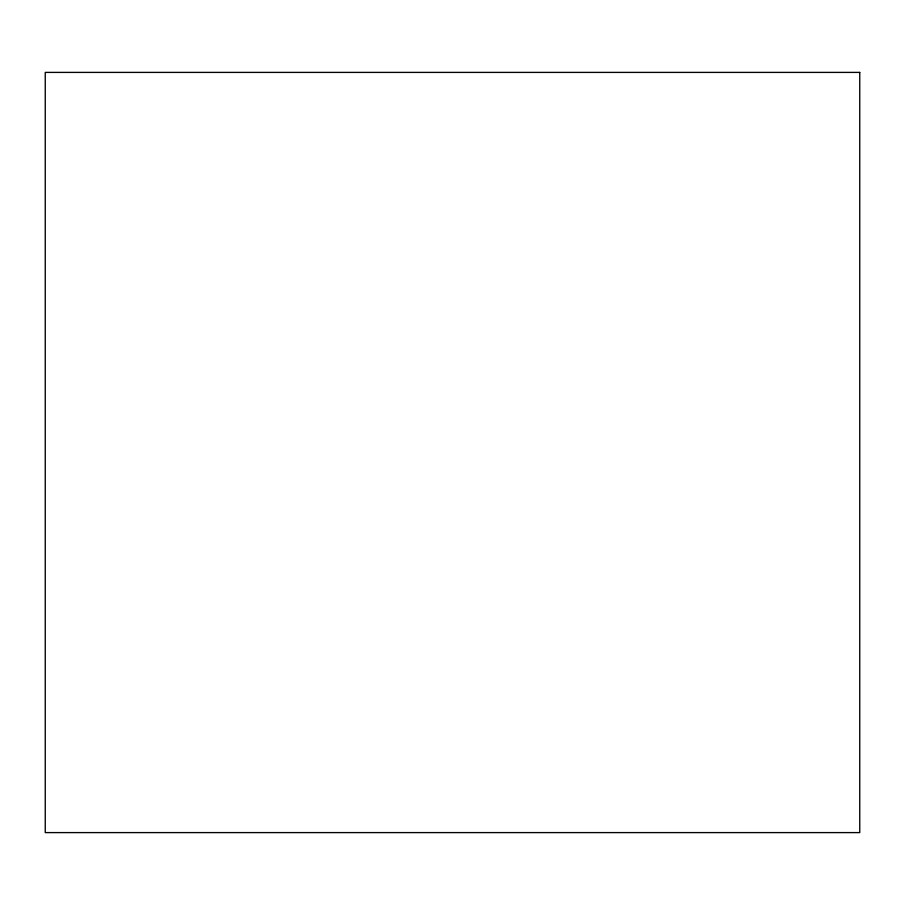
<?xml version="1.0" encoding="UTF-8"?>
<svg xmlns="http://www.w3.org/2000/svg" width="905" height="905" viewBox="0 0 905 905"><rect width="100%" height="100%" fill="white"/><g stroke="black" fill="none" stroke-linecap="round" stroke-linejoin="round"><path stroke-width="1.36" d="M859.75 72.4L45.25 72.4L45.25 832.6L859.75 832.6L859.75 72.4"/></g></svg>
